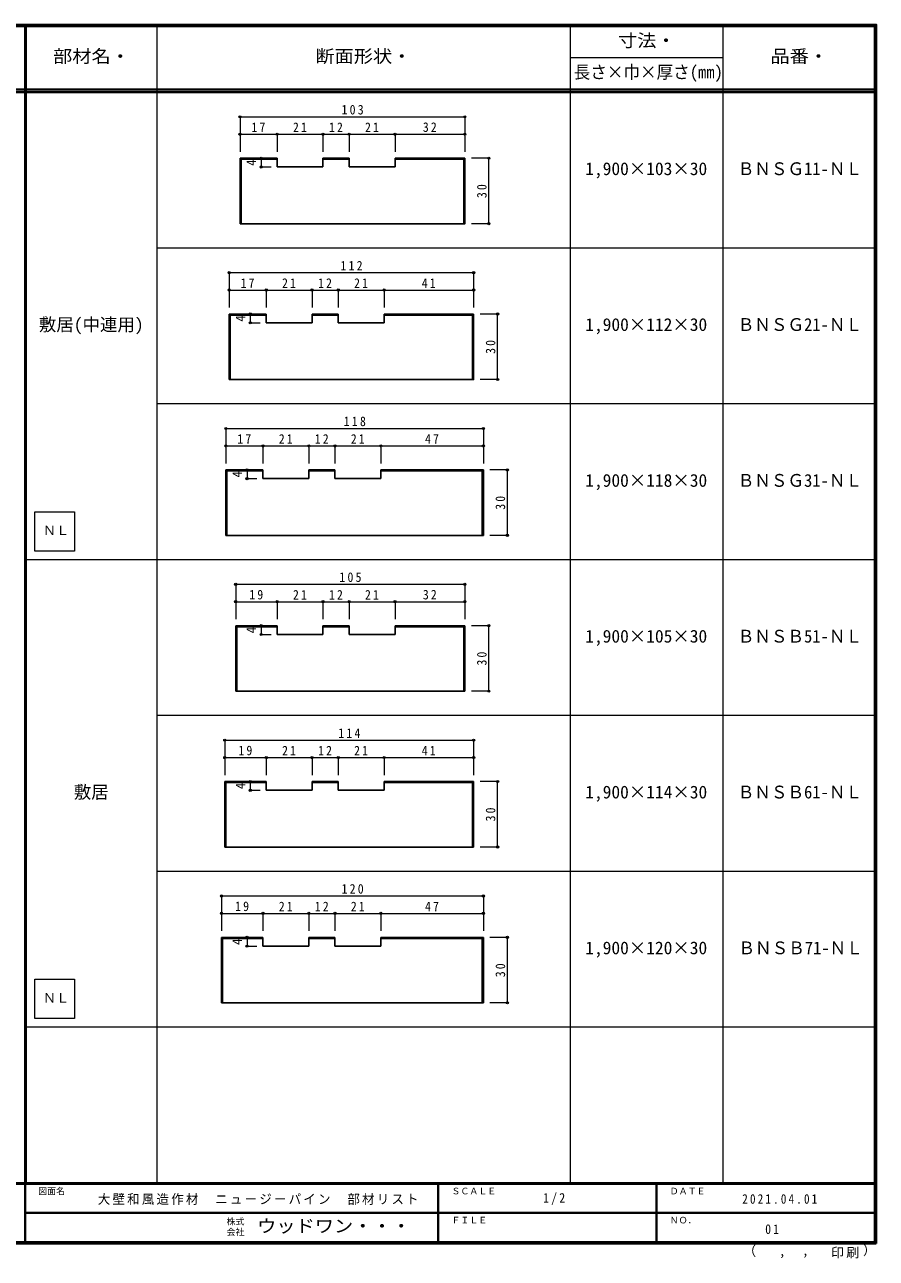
# Model space of a CAD drawing. Units: millimetres at full size, sheet at 1:2; details may follow other scales. Extents: x -400 to 380, y -287 to 278.
# Drawn here: x -10 to 380, y -287 to 278 of the extents above; entities that cross this region are included whole.
import ezdxf
from ezdxf.enums import TextEntityAlignment as Align

# ---------------------------------------------------------------- set-up
doc = ezdxf.new("R2010")
doc.units = ezdxf.units.MM
doc.header["$LTSCALE"] = 2
doc.header["$PDMODE"] = 32
doc.header["$PDSIZE"] = 1
for name, color, linetype, lineweight in [('0-4', 3, 'Continuous', 25), ('0-A', 7, 'Continuous', 18), ('0-B', 7, 'Continuous', 9), ('F-1', 7, 'Continuous', 40)]:
    doc.layers.add(name, color=color, linetype=linetype, lineweight=lineweight)
doc.layers.add('F-A', color=7, linetype='Continuous')
doc.styles.add('ＭＳ ゴシック', font='')
doc.styles.get('ＭＳ ゴシック').set_extended_font_data('MS Gothic')

msp = doc.modelspace()

# ---------------------------------------------------------------- linework, layer by layer
at = {"layer": '0-4'}
for p, q in [((88.5, 187.119), (88.5, 217.119)), ((88.5, 217.119), (105.5, 217.119)), ((88.5, 216.619), (105.5, 216.619)), ((89, 187.119), (89, 217.119)), ((105.5, 213.119), (105.5, 217.119)), ((126.5, 217.119), (126.5, 213.119)), ((126.5, 217.119), (138.5, 217.119)), ((126.5, 216.619), (138.5, 216.619)), ((138.5, 213.119), (138.5, 217.119)), ((159.5, 213.119), (159.5, 217.119)), ((191.5, 217.119), (159.5, 217.119)), ((191.5, 216.619), (159.5, 216.619)), ((191, 187.119), (191, 217.119)), ((105.5, 213.119), (126.5, 213.119)), ((138.5, 213.119), (159.5, 213.119)), ((83.5, 115.691), (83.5, 145.691)), ((83.5, 145.691), (100.5, 145.691)), ((83.5, 145.191), (100.5, 145.191)), ((84, 115.691), (84, 145.691)), ((100.5, 141.691), (100.5, 145.691)), ((100.5, 141.691), (121.5, 141.691)), ((121.5, 145.691), (121.5, 141.691)), ((121.5, 145.691), (133.5, 145.691)), ((121.5, 145.191), (133.5, 145.191)), ((133.5, 141.691), (133.5, 145.691)), ((133.5, 141.691), (154.5, 141.691)), ((154.5, 141.691), (154.5, 145.691)), ((195.5, 145.691), (154.5, 145.691)), ((195.5, 145.191), (154.5, 145.191)), ((195, 115.691), (195, 145.691)), ((82, 44.262), (82, 74.262)), ((82, 74.262), (99, 74.262)), ((82, 73.762), (99, 73.762)), ((82.5, 44.262), (82.5, 74.262)), ((99, 70.262), (99, 74.262)), ((120, 74.262), (120, 70.262)), ((120, 74.262), (132, 74.262)), ((120, 73.762), (132, 73.762)), ((132, 70.262), (132, 74.262)), ((153, 70.262), (153, 74.262)), ((200, 74.262), (153, 74.262)), ((200, 73.762), (153, 73.762)), ((199.5, 44.262), (199.5, 74.262)), ((99, 70.262), (120, 70.262)), ((132, 70.262), (153, 70.262)), ((86.5, -27.167), (86.5, 2.833)), ((86.5, 2.833), (105.5, 2.833)), ((86.5, 2.333), (105.5, 2.333)), ((87, -27.167), (87, 2.833)), ((105.5, -1.167), (105.5, 2.833)), ((126.5, 2.833), (126.5, -1.167)), ((126.5, 2.833), (138.5, 2.833)), ((126.5, 2.333), (138.5, 2.333)), ((138.5, -1.167), (138.5, 2.833)), ((159.5, -1.167), (159.5, 2.833)), ((191.5, 2.833), (159.5, 2.833)), ((191.5, 2.333), (159.5, 2.333)), ((191, -27.167), (191, 2.833)), ((191.5, -27.167), (191.5, 2.833)), ((105.5, -1.167), (126.5, -1.167)), ((138.5, -1.167), (159.5, -1.167)), ((86.5, -27.167), (191.5, -27.167)), ((81.5, -98.595), (81.5, -68.595)), ((81.5, -68.595), (100.5, -68.595)), ((81.5, -69.095), (100.5, -69.095)), ((82, -98.595), (82, -68.595)), ((100.5, -72.595), (100.5, -68.595)), ((100.5, -72.595), (121.5, -72.595)), ((121.5, -68.595), (121.5, -72.595)), ((121.5, -68.595), (133.5, -68.595)), ((121.5, -69.095), (133.5, -69.095)), ((133.5, -72.595), (133.5, -68.595)), ((133.5, -72.595), (154.5, -72.595)), ((154.5, -72.595), (154.5, -68.595)), ((195.5, -68.595), (154.5, -68.595)), ((195.5, -69.095), (154.5, -69.095)), ((195, -98.595), (195, -68.595)), ((195.5, -98.595), (195.5, -68.595)), ((81.5, -98.595), (195.5, -98.595)), ((80, -170.024), (80, -140.024)), ((80, -140.024), (99, -140.024)), ((80, -140.524), (99, -140.524)), ((80.5, -170.024), (80.5, -140.024)), ((99, -144.024), (99, -140.024)), ((120, -140.024), (120, -144.024)), ((120, -140.024), (132, -140.024)), ((120, -140.524), (132, -140.524)), ((132, -144.024), (132, -140.024)), ((153, -144.024), (153, -140.024)), ((200, -140.024), (153, -140.024)), ((200, -140.524), (153, -140.524)), ((199.5, -170.024), (199.5, -140.024)), ((200, -170.024), (200, -140.024)), ((99, -144.024), (120, -144.024)), ((132, -144.024), (153, -144.024)), ((80, -170.024), (200, -170.024))]:
    msp.add_line(p, q, dxfattribs=at)
for points in [[(88.5, 187.119), (191.5, 187.119), (191.5, 217.119)], [(83.5, 115.691), (195.5, 115.691), (195.5, 145.691)], [(82, 44.262), (200, 44.262), (200, 74.262)]]:
    msp.add_lwpolyline(points, dxfattribs=at)
at = {"layer": '0-A'}
for p, q in [((-5.548, 55.044), (12.702, 55.044)), ((-5.548, 37.044), (-5.548, 55.044)), ((12.702, 55.044), (12.702, 37.044)), ((12.702, 37.044), (-5.548, 37.044)), ((-5.548, -159.242), (12.702, -159.242)), ((-5.548, -177.242), (-5.548, -159.242)), ((12.702, -159.242), (12.702, -177.242)), ((12.702, -177.242), (-5.548, -177.242))]:
    msp.add_line(p, q, dxfattribs=at)
at = {"layer": '0-B', "color": 4}
for p, q in [((88.5, 236.119), (88.5, 220.119)), ((88.5, 236.119), (191.5, 236.119)), ((191.5, 236.119), (191.5, 220.119)), ((88.5, 228.119), (191.5, 228.119)), ((105.5, 228.119), (105.5, 220.119)), ((126.5, 228.119), (126.5, 220.119)), ((138.5, 228.119), (138.5, 220.119)), ((159.5, 228.119), (159.5, 220.119)), ((98.199, 217.119), (98.199, 213.119)), ((98.199, 217.119), (102.733, 217.119)), ((202.5, 217.119), (194.5, 217.119)), ((202.5, 187.119), (202.5, 217.119)), ((98.199, 213.119), (102.733, 213.119)), ((202.5, 187.119), (194.5, 187.119)), ((83.5, 164.691), (83.5, 148.691)), ((83.5, 164.691), (195.5, 164.691)), ((195.5, 164.691), (195.5, 148.691)), ((83.5, 156.691), (195.5, 156.691)), ((100.5, 156.691), (100.5, 148.691)), ((121.5, 156.691), (121.5, 148.691)), ((133.5, 156.691), (133.5, 148.691)), ((154.5, 156.691), (154.5, 148.691)), ((93.199, 145.691), (93.199, 141.691)), ((93.199, 145.691), (97.733, 145.691)), ((93.199, 141.691), (97.733, 141.691)), ((206.5, 145.691), (198.5, 145.691)), ((206.5, 115.691), (206.5, 145.691)), ((206.5, 115.691), (198.5, 115.691)), ((82, 93.262), (82, 77.262)), ((82, 93.262), (200, 93.262)), ((200, 93.262), (200, 77.262)), ((82, 85.262), (200, 85.262)), ((99, 85.262), (99, 77.262)), ((120, 85.262), (120, 77.262)), ((132, 85.262), (132, 77.262)), ((153, 85.262), (153, 77.262)), ((91.699, 74.262), (91.699, 70.262)), ((91.699, 74.262), (96.233, 74.262)), ((211, 74.262), (203, 74.262)), ((211, 44.262), (211, 74.262)), ((91.699, 70.262), (96.233, 70.262)), ((211, 44.262), (203, 44.262)), ((86.5, 21.833), (86.5, 5.833)), ((86.5, 21.833), (191.5, 21.833)), ((191.5, 21.833), (191.5, 5.833)), ((86.5, 13.833), (191.5, 13.833)), ((105.5, 13.833), (105.5, 5.833)), ((126.5, 13.833), (126.5, 5.833)), ((138.5, 13.833), (138.5, 5.833)), ((159.5, 13.833), (159.5, 5.833)), ((98.199, 2.833), (98.199, -1.167)), ((98.199, 2.833), (102.733, 2.833)), ((202.5, 2.833), (194.5, 2.833)), ((202.5, -27.167), (202.5, 2.833)), ((98.199, -1.167), (102.733, -1.167)), ((202.5, -27.167), (194.5, -27.167)), ((81.5, -49.595), (81.5, -65.595)), ((81.5, -49.595), (195.5, -49.595)), ((195.5, -49.595), (195.5, -65.595)), ((81.5, -57.595), (195.5, -57.595)), ((100.5, -57.595), (100.5, -65.595)), ((121.5, -57.595), (121.5, -65.595)), ((133.5, -57.595), (133.5, -65.595)), ((154.5, -57.595), (154.5, -65.595)), ((93.199, -68.595), (93.199, -72.595)), ((93.199, -68.595), (97.733, -68.595)), ((93.199, -72.595), (97.733, -72.595)), ((206.5, -68.595), (198.5, -68.595)), ((206.5, -98.595), (206.5, -68.595)), ((206.5, -98.595), (198.5, -98.595)), ((80, -121.024), (80, -137.024)), ((80, -121.024), (200, -121.024)), ((200, -121.024), (200, -137.024)), ((80, -129.024), (200, -129.024)), ((99, -129.024), (99, -137.024)), ((120, -129.024), (120, -137.024)), ((132, -129.024), (132, -137.024)), ((153, -129.024), (153, -137.024)), ((91.699, -140.024), (91.699, -144.024)), ((91.699, -140.024), (96.233, -140.024)), ((211, -140.024), (203, -140.024)), ((211, -170.024), (211, -140.024)), ((91.699, -144.024), (96.233, -144.024)), ((211, -170.024), (203, -170.024))]:
    msp.add_line(p, q, dxfattribs=at)
at = {"layer": '0-B'}
for p in [(88.5, 236.119), (191.5, 236.119), (88.5, 228.119), (105.5, 228.119), (126.5, 228.119), (138.5, 228.119), (159.5, 228.119), (191.5, 228.119), (98.199, 217.119), (202.5, 217.119), (98.199, 213.119), (202.5, 187.119), (83.5, 164.691), (195.5, 164.691), (83.5, 156.691), (100.5, 156.691), (121.5, 156.691), (133.5, 156.691), (154.5, 156.691), (195.5, 156.691), (93.199, 145.691), (93.199, 141.691), (206.5, 145.691), (206.5, 115.691), (82, 93.262), (200, 93.262), (82, 85.262), (99, 85.262), (120, 85.262), (132, 85.262), (153, 85.262), (200, 85.262), (91.699, 74.262), (211, 74.262), (91.699, 70.262), (211, 44.262), (86.5, 21.833), (191.5, 21.833), (86.5, 13.833), (105.5, 13.833), (126.5, 13.833), (138.5, 13.833), (159.5, 13.833), (191.5, 13.833), (98.199, 2.833), (202.5, 2.833), (98.199, -1.167), (202.5, -27.167), (81.5, -49.595), (195.5, -49.595), (81.5, -57.595), (100.5, -57.595), (121.5, -57.595), (133.5, -57.595), (154.5, -57.595), (195.5, -57.595), (93.199, -68.595), (93.199, -72.595), (206.5, -68.595), (206.5, -98.595), (80, -121.024), (200, -121.024), (80, -129.024), (99, -129.024), (120, -129.024), (132, -129.024), (153, -129.024), (200, -129.024), (91.699, -140.024), (211, -140.024), (91.699, -144.024), (211, -170.024)]:
    msp.add_point(p, dxfattribs=at)
at = {"layer": 'F-1', "color": 6}
for p, q in [((-400, 278), (380, 278)), ((-400, 277.667), (380, 277.667)), ((-10, 278.333), (-10, -253)), ((-9.667, 278.337), (-9.667, -253)), ((379.333, 278.333), (379.333, -280.333)), ((379.667, 278.333), (379.667, -280.333)), ((380, 248.667), (-400, 248.667)), ((380, 247.333), (-400, 247.333)), ((380, -252.667), (-400, -252.667)), ((380, -253), (-400, -253)), ((-10, -253), (-10, -279.667)), ((179.333, -253), (179.333, -279.667)), ((279.333, -253), (279.333, -279.667)), ((-10, -266.333), (379.333, -266.334)), ((380, -279.667), (-400, -279.667)), ((380, -280), (-400, -280)), ((380, -280.333), (-400, -280.333))]:
    msp.add_line(p, q, dxfattribs=at)
at = {"layer": 'F-1', "lineweight": 18}
for p, q in [((50.333, 278.333), (50.333, -252.667)), ((239.667, 278.333), (239.667, -253)), ((309.667, 278.333), (309.667, -253)), ((309.667, 263.167), (239.667, 263.167)), ((380, 175.905), (50.333, 175.905)), ((380, 104.476), (50.333, 104.476)), ((380, 33.048), (-9.667, 33.048)), ((380, -38.381), (50.333, -38.381)), ((380, -109.81), (50.333, -109.81)), ((380, -181.238), (-9.667, -181.238))]:
    msp.add_line(p, q, dxfattribs=at)
at = {"layer": 'F-1', "color": 6}
msp.add_lwpolyline([(-400, 278.333), (380, 278.333), (380, -280.333)], dxfattribs=at)

# ---------------------------------------------------------------- texts
at = {"layer": '0-A', "style": 'ＭＳ ゴシック'}
for s, height, p in [('1,900×103×30', 5.865, (246.667, 207.619)), ('1,900×112×30', 5.865, (246.667, 136.191)), ('1,900×118×30', 5.865, (246.667, 64.762)), ('ＮＬ', 4.399, (-1.798, 43.044)), ('1,900×105×30', 5.865, (246.667, -6.667)), ('1,900×114×30', 5.865, (246.667, -78.095)), ('1,900×120×30', 5.865, (246.667, -149.524)), ('ＮＬ', 4.399, (-1.798, -171.242))]:
    msp.add_text(s, height=height, dxfattribs=at).set_placement(p, align=Align.BOTTOM_LEFT)
at = {"layer": '0-A', "style": 'ＭＳ ゴシック', "width": 0.95}
for s, p in [('ＢＮＳＧ11-ＮＬ', (316.5, 207.619)), ('ＢＮＳＧ21-ＮＬ', (316.5, 136.191)), ('ＢＮＳＧ31-ＮＬ', (316.5, 64.762)), ('ＢＮＳＢ51-ＮＬ', (316.5, -6.667)), ('ＢＮＳＢ61-ＮＬ', (316.5, -78.095)), ('ＢＮＳＢ71-ＮＬ', (316.833, -149.524))]:
    msp.add_text(s, height=5.865, dxfattribs=at).set_placement(p, align=Align.BOTTOM_LEFT)
at = {"layer": '0-B', "style": 'ＭＳ ゴシック'}
for p in [(97.199, 213.619), (92.199, 142.191), (90.699, 70.762), (97.199, -0.667), (92.199, -72.095), (90.699, -143.524)]:
    msp.add_text('4', height=4.399, rotation=90, dxfattribs=at).set_placement(p, align=Align.BOTTOM_LEFT)
at = {"layer": '0-B', "char_height": 4.399, "attachment_point": 7, "style": 'ＭＳ ゴシック'}
for s, insert in [('\\T1.38;\\W0.9;103', (135, 237.119)), ('\\T1.36;\\W0.9;17', (93.75, 229.119)), ('\\T1.36;\\W0.9;21', (112.75, 229.119)), ('\\T1.36;\\W0.9;12', (129.25, 229.119)), ('\\T1.36;\\W0.9;21', (145.75, 229.119)), ('\\T1.36;\\W0.9;32', (172.25, 229.119)), ('\\T1.38;\\W0.9;112', (134.5, 165.691)), ('\\T1.36;\\W0.9;17', (88.75, 157.691)), ('\\T1.36;\\W0.9;21', (107.75, 157.691)), ('\\T1.36;\\W0.9;12', (124.25, 157.691)), ('\\T1.36;\\W0.9;21', (140.75, 157.691)), ('\\T1.36;\\W0.9;41', (171.75, 157.691)), ('\\T1.38;\\W0.9;118', (136, 94.262)), ('\\T1.36;\\W0.9;17', (87.25, 86.262)), ('\\T1.36;\\W0.9;21', (106.25, 86.262)), ('\\T1.36;\\W0.9;12', (122.75, 86.262)), ('\\T1.36;\\W0.9;21', (139.25, 86.262)), ('\\T1.36;\\W0.9;47', (173.25, 86.262)), ('\\T1.38;\\W0.9;105', (134, 22.833)), ('\\T1.36;\\W0.9;19', (92.75, 14.833)), ('\\T1.36;\\W0.9;21', (112.75, 14.833)), ('\\T1.36;\\W0.9;12', (129.25, 14.833)), ('\\T1.36;\\W0.9;21', (145.75, 14.833)), ('\\T1.36;\\W0.9;32', (172.25, 14.833)), ('\\T1.38;\\W0.9;114', (133.5, -48.595)), ('\\T1.36;\\W0.9;19', (87.75, -56.595)), ('\\T1.36;\\W0.9;21', (107.75, -56.595)), ('\\T1.36;\\W0.9;12', (124.25, -56.595)), ('\\T1.36;\\W0.9;21', (140.75, -56.595)), ('\\T1.36;\\W0.9;41', (171.75, -56.595)), ('\\T1.38;\\W0.9;120', (135, -120.024)), ('\\T1.36;\\W0.9;19', (86.25, -128.024)), ('\\T1.36;\\W0.9;21', (106.25, -128.024)), ('\\T1.36;\\W0.9;12', (122.75, -128.024)), ('\\T1.36;\\W0.9;21', (139.25, -128.024)), ('\\T1.36;\\W0.9;47', (173.25, -128.024))]:
    msp.add_mtext(s, dxfattribs=dict(at, insert=insert))
at = {"layer": '0-B', "char_height": 4.399, "attachment_point": 7, "rotation": 90, "style": 'ＭＳ ゴシック'}
for insert in [(201.5, 198.869), (205.5, 127.441), (210, 56.012), (201.5, -15.417), (205.5, -86.845), (210, -158.274)]:
    msp.add_mtext('\\T1.36;\\W0.9;30', dxfattribs=dict(at, insert=insert))
at = {"layer": 'F-1', "style": 'ＭＳ ゴシック', "width": 0.95}
msp.add_text('長さ×巾×厚さ(㎜)', height=5.865, dxfattribs=at).set_placement((241.367, 251.917), align=Align.BOTTOM_LEFT)
at = {"layer": 'F-1', "style": 'ＭＳ ゴシック'}
for s, p in [('敷居(中連用)', (-3.667, 136.191)), ('敷居', (12.333, -78.095))]:
    msp.add_text(s, height=5.865, dxfattribs=at).set_placement(p, align=Align.BOTTOM_LEFT)
at = {"layer": 'F-A', "style": 'ＭＳ ゴシック', "width": 1.1}
for s, p in [('寸法・', (261.667, 266.417)), ('部材名・', (2.833, 259.167)), ('断面形状・', (123, 259.167)), ('品番・', (331.5, 259.167)), ('ウッドワン・・・', (96.333, -277))]:
    msp.add_text(s, height=5.865, dxfattribs=at).set_placement(p, align=Align.BOTTOM_LEFT)
at = {"layer": 'F-A', "style": 'ＭＳ ゴシック'}
for s, height, p in [('図面名', 2.933, (-4, -258.667)), ('ＳＣＡＬＥ', 2.933, (185.333, -258.667)), ('ＤＡＴＥ', 2.933, (285.333, -258.667)), ('株式', 2.933, (82.333, -272.6)), ('ＦＩＬＥ', 2.933, (185.333, -272)), ('ＮＯ．', 2.933, (285.333, -272)), ('会社', 2.933, (82.333, -277.4)), ('（', 4.399, (318.936, -287.221)), ('）', 4.399, (373.894, -286.942)), (',', 4.399, (335.418, -287.221)), (',', 4.399, (346.013, -287.035))]:
    msp.add_text(s, height=height, dxfattribs=at).set_placement(p, align=Align.BOTTOM_LEFT)
at = {"layer": 'F-A', "char_height": 4.399, "attachment_point": 7, "style": 'ＭＳ ゴシック'}
for s, insert in [('\\T1.18;\\W0.95;大壁和風造作材\u3000ニュージーパイン\u3000部材リスト', (23.333, -262.667)), ('\\T1.38;\\W0.9;1/2', (227.333, -262.667)), ('\\T1.39;\\W0.85;2021.04.01', (318.583, -262.167)), ('\\T1.36;\\W0.9;01', (329.083, -276)), ('\\T1.17;印刷', (359.21, -287.128))]:
    msp.add_mtext(s, dxfattribs=dict(at, insert=insert))

doc.saveas('drawing.dxf')
